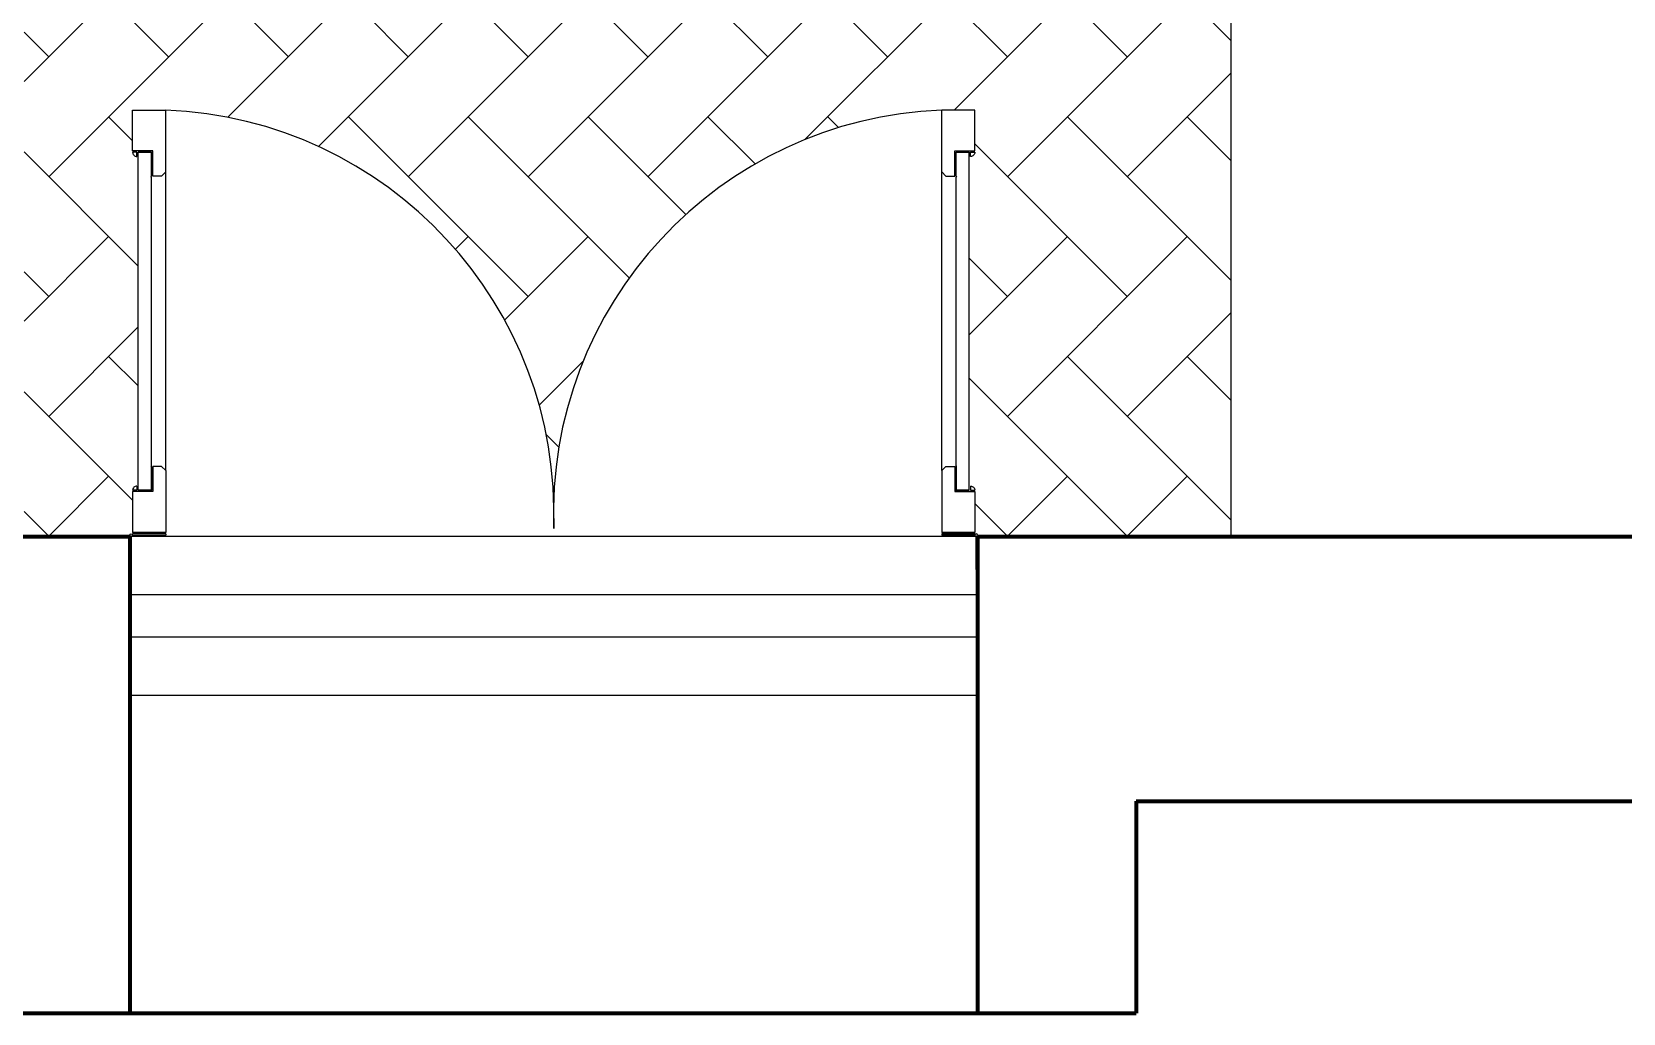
# Model space of a CAD drawing. Header units: inches. Extents: x 20.7 to 104.8, y 84.5 to 143.9.
# Drawn here: x 42.655 to 44.157, y 108.721 to 109.648 of the extents above; entities that cross this region are included whole.
import ezdxf

# ---------------------------------------------------------------- set-up
doc = ezdxf.new("R2010")
doc.units = ezdxf.units.IN
doc.header["$MEASUREMENT"] = 0
for name, color, linetype in [('Mobiliario', 2, 'Continuous'), ('Puertas', 1, 'Continuous'), ('Textura piso', 8, 'Continuous'), ('Ventana', 4, 'Continuous')]:
    doc.layers.add(name, color=color, linetype=linetype)
doc.layers.add('Paredes', color=5, linetype='Continuous', lineweight=80)

# ---------------------------------------------------------------- blocks, each defined once
blk = doc.blocks.new('mesa estudio')
at = {"layer": 'Mobiliario'}
for q in [(108.6645412168615, 30.64937062814357), (108.0645412168615, 29.04937062814357)]:
    blk.add_line((108.6645412168615, 29.04937062814357), q, dxfattribs=at)
blk = doc.blocks.new('puerta v')
at = {"layer": 'Puertas'}
for p, q in [((108.3005747890126, 28.80725588391986), (108.2619299328637, 28.80725588396714)), ((108.2619299328637, 28.80725588396714), (108.2619299328777, 28.77604032957583)), ((108.3005747890126, 28.80725588391986), (108.2619299328637, 28.80725588396714)), ((108.3005747889242, 28.78830804240948), (108.3005747890126, 28.80725588391986)), ((108.3005747889242, 28.78830804240948), (108.3005747890126, 28.80725588391986)), ((108.3018234115574, 28.80329150855555), (108.3018234110065, 28.80725588393386)), ((108.3018234115574, 28.80329150855555), (108.3018234110065, 28.80725588393386)), ((108.3057877872763, 28.80329150850078), (108.3018234115574, 28.80329150855555)), ((108.3057877872763, 28.80329150850078), (108.3018234115574, 28.80329150855555)), ((108.3018234117733, 28.80204288636105), (108.3018234117789, 28.78955666461798)), ((108.3018234117789, 28.78955666461798), (108.3018234117733, 28.80204288636105)), ((108.6209018715663, 28.80204288615214), (108.3018234117733, 28.80204288636105)), ((108.6209018715663, 28.80204288611331), (108.3018234117733, 28.80204288636105)), ((108.3018234117733, 28.80204288636105), (108.3018234117789, 28.78955666461798)), ((108.3018234117789, 28.78955666461798), (108.3018234117733, 28.80204288636105)), ((108.6209018715663, 28.80204288615214), (108.3018234117733, 28.80204288636105)), ((108.6209018715663, 28.80204288611331), (108.3018234117733, 28.80204288636105)), ((108.6169374956315, 28.80329150906758), (108.6209018713504, 28.80329150908015)), ((108.6169374956315, 28.80329150906758), (108.6209018713504, 28.80329150908015)), ((108.6209018713504, 28.80329150908015), (108.6209018707995, 28.80725588445851)), ((108.6209018713504, 28.80329150908015), (108.6209018707995, 28.80725588445851)), ((108.6209018715663, 28.80204288688566), (108.6209018715719, 28.78955666514258)), ((108.6209018715719, 28.78955666514258), (108.6209018715663, 28.80204288688566)), ((108.6209018715663, 28.80204288688566), (108.6209018715719, 28.78955666514258)), ((108.6209018715719, 28.78955666514258), (108.6209018715663, 28.80204288688566)), ((108.6221504938701, 28.80725588447252), (108.660795350019, 28.80725588442527)), ((108.6221504937817, 28.78830804296213), (108.6221504938701, 28.80725588447252)), ((108.6221504938701, 28.80725588447252), (108.660795350019, 28.80725588442527)), ((108.6221504937817, 28.78830804296213), (108.6221504938701, 28.80725588447252)), ((108.660795350033, 28.77604033010127), (108.660795350019, 28.80725588442527)), ((108.660795350019, 28.80725588442527), (108.660795350033, 28.77604033010127)), ((108.660795350033, 28.77604033010127), (108.660795350019, 28.80725588442527)), ((108.660795350019, 28.80725588442527), (108.660795350033, 28.77604033010127)), ((108.6620439720269, 28.77604033004799), (108.6620439720129, 28.80725588443926)), ((108.6632925940068, 28.80725588445328), (108.6620439720129, 28.80725588443926)), ((108.6620439720269, 28.77604033004799), (108.6620439720129, 28.80725588443926)), ((108.6632925940068, 28.80725588445328), (108.6632925940208, 28.77604033006199)), ((108.6632925940068, 28.80725588445328), (108.6632925940208, 28.77604033006199)), ((108.6957567708002, 28.80975312880302), (108.6645412166456, 28.809753128789)), ((108.6645412166456, 28.809753128789), (108.6645412168615, 28.80850450666181)), ((108.6957567710161, 28.80850450660853), (108.6645412168615, 28.80850450666181)), ((108.6957567710161, 28.80850450660853), (108.6957567708002, 28.80975312880302)), ((108.3243610421611, 28.78830804241746), (108.3005747889242, 28.78830804240948)), ((108.3243610421611, 28.78830804241746), (108.3005747889242, 28.78830804240948)), ((108.3243610419452, 28.78955666461196), (108.3018234117789, 28.78955666461798)), ((108.3243610419452, 28.78955666461196), (108.3018234117789, 28.78955666461798)), ((108.3243610419452, 28.78955666461196), (108.324856589245, 28.79005221151057)), ((108.3243610419452, 28.78955666461196), (108.324856589245, 28.79005221151057)), ((108.3243610417126, 28.78000470491492), (108.3243610421611, 28.78830804241746)), ((108.3243610417126, 28.78000470491492), (108.3243610421611, 28.78830804241746)), ((108.3253521356058, 28.78955666454781), (108.324856589245, 28.79005221151057)), ((108.3253521356058, 28.78955666454781), (108.324856589245, 28.79005221151057)), ((108.6221504937876, 28.78955666445052), (108.3253521356058, 28.78955666454781)), ((108.6221504937876, 28.7895566644019), (108.3253521356058, 28.78955666454781)), ((108.6221504937876, 28.78955666445052), (108.3253521356058, 28.78955666454781)), ((108.6221504937876, 28.7895566644019), (108.3253521356058, 28.78955666454781)), ((108.5973731466683, 28.78955666514548), (108.5978686939681, 28.79005221211143)), ((108.5973731466683, 28.78955666514548), (108.5978686939681, 28.79005221211143)), ((108.5983642414056, 28.78955666514864), (108.5978686939681, 28.79005221211143)), ((108.5983642414056, 28.78955666514864), (108.5978686939681, 28.79005221211143)), ((108.5983642414056, 28.78955666514864), (108.6209018715719, 28.78955666514258)), ((108.5983642414056, 28.78955666514864), (108.6209018715719, 28.78955666514258)), ((108.5983642405448, 28.78830804295414), (108.6221504937817, 28.78830804296213)), ((108.598364241173, 28.78000470551888), (108.5983642405448, 28.78830804295414)), ((108.5983642405448, 28.78830804295414), (108.6221504937817, 28.78830804296213)), ((108.598364241173, 28.78000470551888), (108.5983642405448, 28.78830804295414)), ((108.3203966665446, 28.77604032952403), (108.2619299328777, 28.77604032957583)), ((108.3203966665446, 28.77604032952403), (108.2619299328777, 28.77604032957583)), ((108.3243610417126, 28.78000470491492), (108.3203966665446, 28.77604032952403)), ((108.3243610417126, 28.78000470491492), (108.3203966665446, 28.77604032952403)), ((108.4578389111308, 28.77604032942939), (108.3203966665446, 28.77604032952403)), ((108.6023286163661, 28.7760403300858), (108.3203966665446, 28.77604032952403)), ((108.598364241173, 28.78000470551888), (108.6023286163661, 28.7760403300858)), ((108.598364241173, 28.78000470551888), (108.6023286163661, 28.7760403300858)), ((108.6023286163661, 28.7760403300858), (108.660795350033, 28.77604033010127)), ((108.6023286163661, 28.7760403300858), (108.660795350033, 28.77604033010127)), ((108.6620439720269, 28.77604033004799), (108.6632925940208, 28.77604033006199)), ((108.6620439720269, 28.77604033004799), (108.6632925940208, 28.77604033006199)), ((108.3203966665446, 28.04346592816368), (108.2619299328777, 28.04346592811188)), ((108.2619299328637, 28.01225037372058), (108.2619299328777, 28.04346592811188)), ((108.3203966665446, 28.04346592816368), (108.2619299328777, 28.04346592811188)), ((108.3243610417126, 28.03950155277279), (108.3203966665446, 28.04346592816368)), ((108.4578389111308, 28.04346592825831), (108.3203966665446, 28.04346592816368)), ((108.3243610417126, 28.03950155277279), (108.3203966665446, 28.04346592816368)), ((108.6023286163661, 28.0434659277081), (108.3203966665446, 28.04346592816368)), ((108.3243610417126, 28.03950155277279), (108.3243610421611, 28.03119821527024)), ((108.3243610417126, 28.03950155277279), (108.3243610421611, 28.03119821527024)), ((108.598364241173, 28.03950155227501), (108.6023286163661, 28.0434659277081)), ((108.598364241173, 28.03950155227501), (108.6023286163661, 28.0434659277081)), ((108.598364241173, 28.03950155227501), (108.5983642405448, 28.03119821483975)), ((108.598364241173, 28.03950155227501), (108.5983642405448, 28.03119821483975)), ((108.6023286163661, 28.0434659277081), (108.660795350033, 28.04346592769262)), ((108.6023286163661, 28.0434659277081), (108.660795350033, 28.04346592769262)), ((108.660795350033, 28.04346592769262), (108.660795350019, 28.01225037336863)), ((108.660795350019, 28.01225037336863), (108.660795350033, 28.04346592769262)), ((108.660795350033, 28.04346592769262), (108.660795350019, 28.01225037336863)), ((108.660795350019, 28.01225037336863), (108.660795350033, 28.04346592769262)), ((108.6620439720269, 28.0434659277459), (108.6620439720129, 28.01225037335463)), ((108.6620439720269, 28.0434659277459), (108.6632925940208, 28.0434659277319)), ((108.6620439720269, 28.0434659277459), (108.6620439720129, 28.01225037335463)), ((108.6620439720269, 28.0434659277459), (108.6632925940208, 28.0434659277319)), ((108.6632925940068, 28.01225037334061), (108.6632925940208, 28.0434659277319)), ((108.6632925940068, 28.01225037334061), (108.6632925940208, 28.0434659277319)), ((108.3243610421611, 28.03119821527024), (108.3005747889242, 28.03119821527823)), ((108.3005747889242, 28.03119821527823), (108.3005747890126, 28.01225037376784)), ((108.3243610421611, 28.03119821527024), (108.3005747889242, 28.03119821527823)), ((108.3005747889242, 28.03119821527823), (108.3005747890126, 28.01225037376784)), ((108.3243610419452, 28.02994959307574), (108.3018234117789, 28.02994959306973)), ((108.3018234117733, 28.01746337132666), (108.3018234117789, 28.02994959306973)), ((108.3018234117789, 28.02994959306973), (108.3018234117733, 28.01746337132666)), ((108.3243610419452, 28.02994959307574), (108.3018234117789, 28.02994959306973)), ((108.3018234117733, 28.01746337132666), (108.3018234117789, 28.02994959306973)), ((108.3018234117789, 28.02994959306973), (108.3018234117733, 28.01746337132666)), ((108.3243610419452, 28.02994959307574), (108.324856589245, 28.02945404617714)), ((108.3243610419452, 28.02994959307574), (108.324856589245, 28.02945404617714)), ((108.3253521356058, 28.0299495931399), (108.324856589245, 28.02945404617714)), ((108.3253521356058, 28.0299495931399), (108.324856589245, 28.02945404617714)), ((108.6221504937876, 28.02994959323719), (108.3253521356058, 28.0299495931399)), ((108.6221504937876, 28.02994959328582), (108.3253521356058, 28.0299495931399)), ((108.6221504937876, 28.02994959323719), (108.3253521356058, 28.0299495931399)), ((108.6221504937876, 28.02994959328582), (108.3253521356058, 28.0299495931399)), ((108.5973731466683, 28.02994959264842), (108.5978686939681, 28.02945404568247)), ((108.5973731466683, 28.02994959264842), (108.5978686939681, 28.02945404568247)), ((108.5983642414056, 28.02994959264525), (108.5978686939681, 28.02945404568247)), ((108.5983642414056, 28.02994959264525), (108.5978686939681, 28.02945404568247)), ((108.5983642405448, 28.03119821483975), (108.6221504937817, 28.03119821483177)), ((108.5983642405448, 28.03119821483975), (108.6221504937817, 28.03119821483177)), ((108.5983642414056, 28.02994959264525), (108.6209018715719, 28.02994959265131)), ((108.5983642414056, 28.02994959264525), (108.6209018715719, 28.02994959265131)), ((108.6209018715663, 28.01746337090823), (108.6209018715719, 28.02994959265131)), ((108.6209018715719, 28.02994959265131), (108.6209018715663, 28.01746337090823)), ((108.6209018715663, 28.01746337090823), (108.6209018715719, 28.02994959265131)), ((108.6209018715719, 28.02994959265131), (108.6209018715663, 28.01746337090823)), ((108.6221504937817, 28.03119821483177), (108.6221504938701, 28.01225037332138)), ((108.6221504937817, 28.03119821483177), (108.6221504938701, 28.01225037332138)), ((108.3005747890126, 28.01225037376784), (108.2619299328637, 28.01225037372058)), ((108.3005747890126, 28.01225037376784), (108.2619299328637, 28.01225037372058)), ((108.6209018715663, 28.01746337153556), (108.3018234117733, 28.01746337132666)), ((108.6209018715663, 28.0174633715744), (108.3018234117733, 28.01746337132666)), ((108.6209018715663, 28.01746337153556), (108.3018234117733, 28.01746337132666)), ((108.6209018715663, 28.0174633715744), (108.3018234117733, 28.01746337132666)), ((108.3057877872763, 28.01621474918693), (108.3018234115574, 28.01621474913215)), ((108.3018234115574, 28.01621474913215), (108.3018234110065, 28.01225037375384)), ((108.3057877872763, 28.01621474918693), (108.3018234115574, 28.01621474913215)), ((108.3018234115574, 28.01621474913215), (108.3018234110065, 28.01225037375384)), ((108.6169374956315, 28.01621474872632), (108.6209018713504, 28.01621474871375)), ((108.6169374956315, 28.01621474872632), (108.6209018713504, 28.01621474871375)), ((108.6209018713504, 28.01621474871375), (108.6209018707995, 28.01225037333539)), ((108.6209018713504, 28.01621474871375), (108.6209018707995, 28.01225037333539)), ((108.6221504938701, 28.01225037332138), (108.660795350019, 28.01225037336863)), ((108.6221504938701, 28.01225037332138), (108.660795350019, 28.01225037336863)), ((108.6632925940068, 28.01225037334061), (108.6620439720129, 28.01225037335463)), ((108.6957567710161, 28.01100175118536), (108.6645412168615, 28.01100175113208)), ((108.6645412166456, 28.00975312900489), (108.6645412168615, 28.01100175113208)), ((108.6957567708002, 28.00975312899088), (108.6645412166456, 28.00975312900489))]:
    blk.add_line(p, q, dxfattribs=at)
for centre, start, end in [((108.6429108541292, 28.79076003928184), 182.2125988702744, 272.1090138169586), ((108.6429108541292, 28.02874621851207), 87.89098618304136, 177.7874011297258)]:
    blk.add_arc(centre, 0.3812651730860042, start, end, dxfattribs=at)
at = {"layer": 'Puertas', "extrusion": (0, 0, -1)}
for centre, major_axis, ratio, start_param, end_param in [((108.3018234115574, 28.80329150855555), (-0.002803236735186262, -0.002803236735186262), 0.9999999999972689, 2.356194490846817, 3.926990817651697), ((108.3018234115574, 28.80329150855555), (-0.002803236735186262, -0.002803236735186262), 0.9999999999972689, 2.356194490846817, 3.926990817651697), ((108.6632925937909, 28.80850450664776), (-0.0008829092079405563, 0.0008829092079405563), 0.9999999999790653, 4.71238898038469, 10.99557428756428)]:
    blk.add_ellipse(centre, major_axis=major_axis, ratio=ratio, start_param=start_param, end_param=end_param, dxfattribs=at)
at = {"layer": 'Puertas', "extrusion": (0, 0, -0.9999999999999999)}
blk.add_ellipse((108.6209018713504, 28.80329150908015), major_axis=(-0.002803236735192424, 0.002803236735192424), ratio=0.9999999999939091, start_param=-0.7853981627498364, end_param=0.785398164056331, dxfattribs=at)
blk.add_ellipse((108.6209018713504, 28.80329150908015), major_axis=(-0.002803236735192424, 0.002803236735192424), ratio=0.9999999999939091, start_param=-0.7853981627498364, end_param=0.785398164056331, dxfattribs=at)
at = {"layer": 'Puertas'}
for centre, major_axis, ratio, start_param, end_param in [((108.3018234115574, 28.01621474913215), (-0.002803236735186262, 0.002803236735186262), 0.9999999999972689, 2.356194490846817, 3.926990817651697), ((108.3018234115574, 28.01621474913215), (-0.002803236735186262, 0.002803236735186262), 0.9999999999972689, 2.356194490846817, 3.926990817651697), ((108.6209018713504, 28.01621474871375), (-0.002803236735192424, -0.002803236735192424), 0.9999999999939091, -0.7853981627498364, 0.785398164056331), ((108.6209018713504, 28.01621474871375), (-0.002803236735192424, -0.002803236735192424), 0.9999999999939091, -0.7853981627498364, 0.785398164056331), ((108.6632925937909, 28.01100175114613), (-0.0008829092079405563, -0.0008829092079405563), 0.9999999999790653, 4.71238898038469, 10.99557428756428)]:
    blk.add_ellipse(centre, major_axis=major_axis, ratio=ratio, start_param=start_param, end_param=end_param, dxfattribs=at)

msp = doc.modelspace()

# ---------------------------------------------------------------- hatches: boundary and pattern name
at = {"layer": 'Textura piso'}
h = msp.add_hatch(dxfattribs=at)
h.set_pattern_fill('AR-HBONE', color=256, scale=0.02, angle=270, style=0)
h.set_pattern_definition([(315, (0.1879038295239752, -18.05128980169419), (0.1131370849898476, -2.966472954665309e-17), [0.24, -0.08]), (45, (0.2444723720239743, -18.10785834419419), (0.1131370849898476, -2.966472954665309e-17), [0.24, -0.08])])
edge = h.paths.add_edge_path()
edge.add_line((45.38727665057114, 109.7711326138387), (45.38727665057114, 110.1711326138387))
edge.add_line((45.38727665057114, 110.1711326138387), (45.6121796077343, 110.1711326138387))
edge.add_line((45.61217960773432, 110.1711326138387), (45.61217960773432, 110.8375424688889))
edge.add_line((45.61217960773432, 110.8375424688889), (45.59544826199514, 110.8375424688889))
edge.add_line((45.59544826199514, 110.8375424688889), (45.5703512191583, 110.837542469162))
edge.add_line((45.5703512191583, 110.837542469162), (45.57035123936237, 111.6711326138387))
edge.add_line((45.57035123936237, 111.6711326138387), (45.38727665057115, 111.6711326138387))
edge.add_line((45.38727665057115, 111.6711326138387), (45.38727665057115, 112.4707893076644))
edge.add_line((45.38727665057115, 112.4707893076644), (44.86765915143251, 112.4707893076644))
edge.add_line((44.86765915143251, 112.4707893076644), (44.86765915143251, 112.5907893076644))
edge.add_line((44.86765915143251, 112.5907893076644), (44.91765926951382, 112.5907893076644))
edge.add_line((44.91765926951382, 112.5907893076644), (44.91765926951382, 113.3873889621133))
edge.add_line((44.91765926951383, 113.3873889621133), (44.89765928882134, 113.3873889621133))
edge.add_line((44.89765928882134, 113.3873889621133), (44.86765928882134, 113.3873889624397))
edge.add_line((44.86765928882134, 113.3873889624397), (44.86765929363469, 113.5859805767808))
edge.add_line((44.86765929363469, 113.5859805767808), (44.86418237821501, 113.5859805770026))
edge.add_line((44.86418237821501, 113.5859805770026), (44.8641823781843, 113.5782544823881))
edge.add_ellipse((44.85604423914981, 113.578254482483), major_axis=(0.005754533328592337, 0.005754533328592334), ratio=0.9999999999995753, start_angle=220.324277810343, end_angle=315.0000000376067, ccw=False)
edge.add_line((44.85538084691038, 113.5701434262776), (44.8460591520295, 113.5724072277839))
edge.add_line((44.8460591520295, 113.5724072277839), (44.84605915201224, 113.5795199990647))
edge.add_line((44.84605915201224, 113.5795199990647), (44.83998415151956, 113.5795199983689))
edge.add_ellipse((44.85989147846317, 113.563303657075), major_axis=(0.01815587231771444, 0.01815587231771443), ratio=0.9999999999944409, start_angle=95.83402702700384, end_angle=134.8997913997697)
edge.add_line((44.83421523671805, 113.5633485632505), (44.82985915201853, 113.5633485641593))
edge.add_line((44.82985915201853, 113.5633485641593), (44.82985915203108, 113.5530843407062))
edge.add_line((44.82985915203106, 113.5530843407062), (44.77585915767541, 113.5530843407304))
edge.add_ellipse((44.82843992326815, 114.3808826754435), major_axis=(0.5865214487160243, 0.5865214487160242), ratio=0.9999999999999443, start_angle=134.7854552917822, end_angle=221.3655225276037, ccw=False)
edge.add_line((43.99897915098198, 114.3839886158371), (43.9676591514325, 114.3839886147336))
edge.add_line((43.96765915143251, 114.3839886147336), (43.96765915143251, 114.0039886147915))
edge.add_line((43.96765915143251, 114.0039886147915), (43.96765915143251, 113.1539886147915))
edge.add_line((43.96765915143251, 113.1539886147915), (43.96765915143251, 112.4707893076644))
edge.add_line((43.96765915143251, 112.4707893076644), (41.84765915143251, 112.4707893076644))
edge.add_line((41.84765915143251, 112.4707893076644), (41.8476591514325, 110.9711326138387))
edge.add_line((41.8476591514325, 110.9711326138387), (42.64765915143251, 110.9711326138387))
edge.add_line((42.64765915143251, 110.9711326138387), (42.64765915143251, 109.1711326138387))
edge.add_line((42.64765915143251, 109.1711326138387), (42.74795211933915, 109.1711326138387))
edge.add_ellipse((42.74890777357371, 109.1723812369093), major_axis=(0.0008829092079434275, -0.0008829092079434275), ratio=0.9999999999718328, start_angle=404.99999009415876, end_angle=629.9999999998847, ccw=False)
edge.add_line((42.74869721874907, 109.1748784806819), (42.7501563957962, 109.1748784806813))
edge.add_line((42.7501563957962, 109.1748784806813), (42.75015639574742, 109.2147719593847))
edge.add_ellipse((42.75412077114133, 109.2147719593498), major_axis=(0.002803236735189784, -0.002803236735189785), ratio=0.9999999999952743, start_angle=135.0000000371419, end_angle=225.0000000377208, ccw=False)
edge.add_line((42.75536939396021, 109.2192535312671), (42.75536939375718, 109.529368847487))
edge.add_ellipse((42.75412077155973, 109.5338504191428), major_axis=(0.002803236735188009, 0.002803236735188008), ratio=0.9999999999965414, start_angle=135.0000000374863, end_angle=225.0000000380953, ccw=False)
edge.add_line((42.7496391997569, 109.5350990416852), (42.75015639619541, 109.5350990416876))
edge.add_line((42.75015639619541, 109.5350990416876), (42.75015639614814, 109.5737438978365))
edge.add_line((42.75015639614816, 109.5737438978365), (42.78137195053945, 109.5737438978225))
edge.add_arc((42.76665224093964, 109.1927629765711), 0.3812651730860097, 2.1090138169782904, 87.78740112972469, ccw=False)
edge.add_arc((43.52866606170942, 109.1927629765711), 0.3812651730860104, 92.21259887032761, 177.8909861830217, ccw=False)
edge.add_line((43.51394635210924, 109.5737438978225), (43.54516190639471, 109.5737438978365))
edge.add_line((43.54516190639471, 109.5737438978365), (43.54516190634591, 109.5338504190276))
edge.add_ellipse((43.54119753098313, 109.5338504191428), major_axis=(0.002803236735188008, -0.002803236735188009), ratio=0.9999999999965414, start_angle=314.9999999619048, end_angle=404.9999999625137, ccw=False)
edge.add_line((43.53994890878569, 109.529368847487), (43.53994890858266, 109.2192535313111))
edge.add_ellipse((43.54119753150772, 109.2147719593498), major_axis=(0.002803236735189785, 0.002803236735189784), ratio=0.9999999999952743, start_angle=-45.00000003772077, end_angle=44.99999996285804)
edge.add_line((43.54567910329807, 109.2135233368277), (43.54516190690011, 109.2135233368301))
edge.add_line((43.54516190690009, 109.2135233368301), (43.54516190685284, 109.1748784806812))
edge.add_line((43.54516190685284, 109.1748784806813), (43.54516190688084, 109.1723812366813))
edge.add_ellipse((43.54641052907535, 109.1723812369093), major_axis=(0.0008829092079434275, 0.0008829092079434275), ratio=0.9999999999718328, start_angle=-89.99999999988478, end_angle=135.0000099058412, ccw=False)
edge.add_line((43.54703060124726, 109.1736298586881), (43.54686945031281, 109.1736298586881))
edge.add_ellipse((43.54641052907535, 109.1723812369093), major_axis=(0.0008829092079434275, 0.0008829092079434275), ratio=0.9999999999718328, start_angle=-89.99999999988475, end_angle=135.0000099058412)
edge.add_line((43.54736618327703, 109.1711326140039), (43.54765915121658, 109.1711326140546))
edge.add_line((43.54765915121658, 109.1711326140546), (43.78727665057114, 109.1711326140265))
edge.add_line((43.78727665057114, 109.1711326140265), (43.78727665057114, 109.7711326138387))
edge.add_line((43.78727665057114, 109.7711326138387), (45.38727665057114, 109.7711326138387))
h.paths.add_polyline_path([(44.80931750365022, 110.5042508903037), (44.81502262675154, 110.4984195153738), (44.82138630274494, 110.4911370471696), (44.82138630274494, 110.4578363652364), (44.82860343912741, 110.4578363652364), (44.82860343912741, 110.4123109443005), (44.83057223753531, 110.4107810525039), (44.82860343912741, 110.408018335279), (44.82860343912741, 110.3976761818581), (44.82123329823642, 110.3976761818581), (44.80995318830524, 110.3818473626757, -0.2675163792784955), (44.85981335106818, 110.2953257080345), (44.85981335106817, 110.1781284427728), (44.87778856376976, 110.1781284427728), (44.87778856376976, 110.2822066475147), (44.94837551514094, 110.2822066475147), (44.94837551514092, 110.0218363323685), (44.87778856376976, 110.0218363323685), (44.87778856376976, 110.066141448954), (44.85981335106818, 110.0720548527973), (44.85981335106818, 110.0376645223863, -0.4142135623725747), (44.75981335106827, 109.9376645223864), (44.64925738447495, 109.9376645223864), (44.64925738447495, 109.85244448743), (44.60920639223311, 109.85244448743), (44.60920639223311, 109.9376645223864), (44.49987717948774, 109.9376645223864, -0.4142135623729077), (44.39987717948772, 110.0376645223863), (44.39987717948773, 110.0720758507809), (44.37852757195527, 110.0650523538503), (44.37852757195526, 110.0218363323685), (44.30794062058409, 110.0218363323685), (44.30794062058419, 110.2822066475147), (44.37852757195526, 110.2822066475147), (44.37852757195526, 110.1781284427728), (44.39987717948777, 110.1781284427728), (44.39987717948783, 110.2953257080345, -0.2655810465965266), (44.44911329560978, 110.3814827048114), (44.4393430334101, 110.3955953057665), (44.43067201458202, 110.3955953057665), (44.43067201458202, 110.4081201107403), (44.42854516090722, 110.411192232715), (44.43067201458202, 110.4126646698745), (44.430672014582, 110.4558561598861), (44.43819943776569, 110.4558561598861), (44.4388044373169, 110.4666608313581), (44.43948225638373, 110.4739910271321), (44.44087463445797, 110.4839601580785), (44.44375423300207, 110.4939524923906), (44.44759155369, 110.5013024284803), (44.45227502381817, 110.5066908999015), (44.457867054499, 110.5109713945712), (44.46412992343464, 110.514537098437), (44.4709471573042, 110.5174811162143), (44.47824005417918, 110.519878621045), (44.48588075416536, 110.5217818075968), (44.49374877845058, 110.5232522424887), (44.50155653116467, 110.5243279435107), (44.50902202235926, 110.5250500136895), (44.51726371584968, 110.5255437524408), (44.52549684636325, 110.5256195562), (44.53112561274749, 110.5254892210642), (44.53354818830032, 110.5254244166573), (44.53591997121372, 110.5253631151913), (44.5383037225012, 110.525313782107), (44.54092217083243, 110.5252767093156), (44.54403803677732, 110.525250145347), (44.54791404089504, 110.5252323387307), (44.55281290378268, 110.5252215379961), (44.55899734595074, 110.525215991673), (44.56673008801796, 110.5252139482908), (44.57627385053753, 110.5252136563791), (44.58777079452831, 110.5252133644672), (44.60088084280996, 110.525211321085), (44.61514335865219, 110.5252057747619), (44.63009770532484, 110.5251949740276), (44.64528324609786, 110.5251771674112), (44.66023934424108, 110.5251506034425), (44.67450536303559, 110.5251135306512), (44.68762066572387, 110.5250641975668), (44.69922970382611, 110.5250005608068), (44.70939728172698, 110.5249194093422), (44.71829329209456, 110.5248172402324), (44.72608762753482, 110.5246905505358), (44.73628722718712, 110.5244606050763), (44.74721757050531, 110.5240215610284), (44.75699402593142, 110.5234054900963), (44.76570659928944, 110.5225692800136), (44.77382528273669, 110.5214055285141), (44.78172577204786, 110.5197903556126), (44.78952088939943, 110.5175852992615), (44.79740785420616, 110.5138676863478), (44.80417285109466, 110.5088194550351)], flags=16)
h.paths.add_polyline_path([(44.7848792450441, 110.4394973597305), (44.79104192874323, 110.4376699341054), (44.79684496485444, 110.4351515862839), (44.80355672382659, 110.4308107190189), (44.80556357597597, 110.4291108030256), (44.80176965014307, 110.4319665188152), (44.79836013536418, 110.4341716413702), (44.79521954349023, 110.435856971581), (44.79223238637296, 110.4371533103379), (44.78928317586396, 110.4381914585315), (44.7862763641744, 110.4390830708549), (44.7831961649553, 110.4398632172144), (44.78004673222013, 110.4405478213187), (44.77683221997624, 110.4411528068773), (44.7735567822363, 110.4416940975993), (44.77022457301018, 110.4421876171942), (44.76683974631618, 110.4426492893698), (44.76340645615366, 110.4430950378374), (44.75992885654354, 110.4435369784603), (44.7564111014885, 110.4439719957329), (44.75285734500781, 110.4443931663006), (44.74927174110591, 110.4447935668136), (44.74565844379748, 110.4451662739194), (44.74202160709535, 110.4455043642659), (44.73836538500548, 110.4458009145016), (44.73469393154357, 110.4460490012746), (44.73097147605469, 110.4462440090171), (44.72700254924354, 110.4463905532969), (44.72255175714464, 110.4464955574661), (44.7173837058014, 110.4465659448761), (44.71126300124656, 110.4466086388789), (44.70395424953855, 110.4466305628262), (44.69522205667012, 110.4466386400701), (44.6848310287228, 110.4466397939619), (44.67266923816193, 110.4466397939619), (44.65911862322868, 110.4466397939619), (44.64468458860507, 110.4466397939619), (44.6298725389728, 110.4466397939619), (44.61518787901379, 110.4466397939619), (44.60113601340983, 110.4466397939619), (44.58822234684284, 110.4466397939619), (44.57695228399452, 110.4466397939619), (44.56770014741927, 110.4466395631835), (44.56031593116144, 110.446637947735), (44.5545185471362, 110.4466335629455), (44.55002690726745, 110.4466250241449), (44.54655992345597, 110.4466109466628), (44.5438365076371, 110.446589945829), (44.54157557171432, 110.446560636973), (44.53949602761163, 110.4465216354245), (44.53736525070617, 110.446471556513), (44.53514447022046, 110.4464090155686), (44.53284337885943, 110.4463326279201), (44.53047166931194, 110.4462410088981), (44.52803903426354, 110.4461327738315), (44.52555516641186, 110.4460065380502), (44.52302975845464, 110.4458609168839), (44.52047250307717, 110.4456945256625), (44.51788963129458, 110.4455062104932), (44.51527352742355, 110.4452957405977), (44.51261311410238, 110.4450631159774), (44.50989731396714, 110.4448083366305), (44.50711504965871, 110.4445314025588), (44.50425524380084, 110.44423231376), (44.50130681904801, 110.443911070237), (44.49825869802396, 110.4435676719873), (44.49510522666655, 110.4431999266169), (44.49186244407198, 110.4427968721528), (44.48855181262566, 110.4423453542258), (44.48519479472547, 110.441832218468), (44.48181285275683, 110.4412443105103), (44.47842744911294, 110.4405684759851), (44.47506004618361, 110.439791560523), (44.47173210635978, 110.4389004097565), (44.46844155263561, 110.4378555605798), (44.4650921504209, 110.4365123149401), (44.46156412572981, 110.4346996660482), (44.45773770457596, 110.432246607114), (44.45349311297251, 110.4289821313481), (44.44871057693435, 110.4247352319613), (44.44327032247453, 110.4193349021634), (44.4407611596895, 110.4166211321357), (44.44136742241882, 110.4142965352849), (44.44261519916348, 110.4112057737519), (44.44410555456641, 110.4088226062836), (44.44585863053784, 110.4070139211252), (44.4478945689881, 110.4056466065217), (44.45023351182751, 110.4045875507188), (44.4528956009662, 110.4037036419616), (44.45590360551932, 110.4028795751117), (44.45929080342763, 110.4020712714958), (44.46454609579051, 110.4009395609987), (44.46734639989192, 110.4003968657367), (44.46073024128548, 110.4017277713943), (44.45403319229426, 110.4033259209745), (44.4472503327799, 110.4055780728042), (44.44320022660858, 110.4097566520794), (44.44052992140159, 110.4163710377462), (44.44063465232412, 110.4164843088501), (44.44034208242215, 110.4182280026372), (44.44076115968949, 110.4166211321358), (44.44327032247476, 110.4193349021637), (44.44871057693445, 110.4247352319614), (44.45569358509252, 110.4309361539884), (44.46322119038459, 110.4357619843588), (44.4696700328163, 110.4383482307759), (44.47659606444286, 110.4402028732033), (44.48332988164312, 110.4415471578529), (44.48995334399736, 110.442559584797), (44.49617783175182, 110.4433332436853), (44.50452297322811, 110.4442733989329), (44.51277297583806, 110.4450945670754), (44.52044847882905, 110.4457120740214), (44.52789572211729, 110.4461415001858), (44.53500190102426, 110.4464160115243), (44.54170228882471, 110.4465734884176), (44.54784845708976, 110.4466208828175), (44.55451854711488, 110.4466335629455), (44.56031593116144, 110.446637947735), (44.56770014741927, 110.4466395631835), (44.57695228399452, 110.4466397939619), (44.58822234684284, 110.4466397939619), (44.60113601340983, 110.4466397939619), (44.61518787901379, 110.4466397939619), (44.6298725389728, 110.4466397939619), (44.64468458860507, 110.4466397939619), (44.65911862322868, 110.4466397939619), (44.67266923816193, 110.4466397939619), (44.6848310287228, 110.4466397939619), (44.69522205667012, 110.4466386400701), (44.70395424952444, 110.4466305628263), (44.71126300124374, 110.4466086388789), (44.72048527756752, 110.4465443103547), (44.72913403540231, 110.4463402667573), (44.73642430152078, 110.4459583526305), (44.74370237784746, 110.4453680396799), (44.75086912002367, 110.4446287991728), (44.75781475805213, 110.443805642513), (44.76582619005748, 110.4427875329984), (44.77220472935529, 110.4419175345074), (44.77863137294044, 110.4408554833178)], flags=0)
h.paths.add_polyline_path([(44.52180102969153, 110.5256064562851), (44.51412070570051, 110.525414801039), (44.51253284234191, 110.5252909352716), (44.52020391102873, 110.5256136776205)], flags=16)
h.paths.add_polyline_path([(44.69186389848814, 111.3317229436189), (44.56498244016971, 111.4502490550585), (44.45457417257155, 111.3299080927757), (44.42415987826863, 111.293892349671), (44.35552887731316, 111.2351062105027), (44.35304459149675, 111.2348305112632), (44.34446411793051, 111.2112172551091), (44.30702676949842, 111.1627539686972), (44.24428679138504, 111.1246056882827), (44.22174853509736, 111.1242613081318), (44.21135743453972, 111.1332784001155), (44.20672615887695, 111.160495002098), (44.20933569259958, 111.1909251259265), (44.24148756199962, 111.2563947766248), (44.29450596763259, 111.3078747725378), (44.32073782979137, 111.3798339757515), (44.36183920327932, 111.4381798819049), (44.42917313981894, 111.4880202704536), (44.43323486713032, 111.4962712437334), (44.47158331900259, 111.5374976947774), (44.37286977102278, 111.629710797807), (44.2906076910247, 111.5524155790395), (44.23378188281409, 111.5025495585847), (44.20432483000717, 111.4879094602654), (44.13004374788949, 111.4549701976674), (44.12026293438301, 111.4278547596481), (44.0957090827069, 111.4029849382019), (44.0338589309477, 111.3684851442695), (44.00161963701888, 111.3618321618523), (43.98504608096771, 111.3707855284989), (43.97559034928516, 111.4014620652968), (43.98536194728241, 111.441875499283), (44.01946310393957, 111.4892235593134), (44.06180365350197, 111.5274571225981), (44.10161666888293, 111.5589984637475), (44.1047728939355, 111.5709793101291), (44.12080933241417, 111.6098920946185), (44.12322932565714, 111.6217709647578), (44.22738307220295, 111.6988723704564), (44.24027400634286, 111.7161322437651), (44.26175045863089, 111.7335127258287), (44.11533884350771, 111.8702829020242, -0.414213562372807), (44.11332299767189, 111.9294909558323), (44.61375481742908, 112.4652000777169, -0.414213562373579), (44.67296287123723, 112.4672159235528), (45.2494879262177, 111.9286559651475, -0.4142135623736307), (45.25150377205347, 111.8694479113394), (44.95285585955862, 111.5497471955997), (44.9524745224184, 111.5477579925265), (44.93366938157114, 111.5219162325924), (44.91847144251425, 111.5129388929815), (44.75107195229624, 111.3337387894548, -0.4142135623732886)], flags=16)
h.paths.add_polyline_path([(44.85823387915083, 110.1141338492381), (44.85950629927807, 110.1137242900621), (44.85823387915083, 110.1137242900621)], flags=0)
h.paths.add_polyline_path([(43.48162987173806, 109.7371748647754), (43.48162987173806, 109.7411937736182), (43.47665840064498, 109.7411937736182), (43.47665840064498, 109.7373264205336, 0.01042263796228277)], flags=16)
h.paths.add_polyline_path([(43.48277899559731, 109.9748529149943), (43.49654428501732, 109.9748529149943), (43.49654428501732, 109.9698814439012), (43.52140164048298, 109.9698814439012), (43.52140164048298, 109.9649099728081), (43.53134458266913, 109.9649099728082), (43.53134458266913, 109.959938501715), (43.54128752485531, 109.9599385017151), (43.54128752485531, 109.954967030622), (43.55123046704161, 109.954967030622), (43.55123046704161, 109.9499955595289), (43.55620193813469, 109.9499955595289), (43.55620193813468, 109.9450240884358), (43.56117340922776, 109.9450240884358), (43.56117340922776, 109.9400526173425), (43.57111635141405, 109.9400526173425), (43.57111635141406, 109.9301096751563), (43.57608782250715, 109.9301096751563), (43.57608782250715, 109.9251382040632), (43.58105929360023, 109.9251382040632), (43.58105929360023, 109.915195261877), (43.58603076469332, 109.915195261877), (43.58603076469331, 109.9052523196909), (43.5910022357865, 109.9052523196909), (43.5910022357865, 109.8953093775045), (43.5959737068796, 109.8953093775045), (43.5959737068796, 109.8754234931321), (43.60094517797269, 109.8754234931322), (43.60094517797269, 109.8564846372844), (43.48277899559731, 109.8564846372845), (43.48277899559731, 109.7461652447112), (43.43688663190007, 109.7461652447112), (43.43688663190007, 109.7511367158043), (43.42694368971378, 109.7511367158043), (43.42694368971378, 109.7561081868974), (43.41700074752761, 109.7561081868974), (43.41700074752761, 109.7610796579905), (43.41202927643452, 109.7610796579905), (43.41202927643451, 109.7660511290838), (43.40208633424824, 109.7660511290838), (43.40208633424824, 109.7710226001769), (43.39711486315514, 109.7710226001768), (43.39711486315515, 109.77599407127), (43.39214339206207, 109.7759940712699), (43.39214339206207, 109.7859370134561), (43.38717192096885, 109.7859370134561), (43.38717192096885, 109.7909084845492), (43.38220044987578, 109.7909084845492), (43.38220044987577, 109.8008514267354), (43.3772289787827, 109.8008514267354), (43.37722897878268, 109.8107943689218), (43.37225750768961, 109.8107943689218), (43.37225750768961, 109.8257087822011), (43.36728603659651, 109.825708782201), (43.36728603659652, 109.8564846372846), (43.33849371815174, 109.8564846372847), (43.33780944013706, 109.8493550624047), (43.33664568863763, 109.8412363789571), (43.33503051573599, 109.8333358896455), (43.33282545938482, 109.8255407722941), (43.32910784647112, 109.8176538074875), (43.32405961515839, 109.8108888105992), (43.31949105042739, 109.8057441580437), (43.31365967549692, 109.8000390349419), (43.30637720729304, 109.7936753589488), (43.27307652535978, 109.7936753589488), (43.2730765253598, 109.7864582225663), (43.22755110442385, 109.7864582225663), (43.22602121262732, 109.7844894241584), (43.22325849540243, 109.7864582225663), (43.21291634198155, 109.7864582225663), (43.21291634198157, 109.7938283634573), (43.19708752279909, 109.8051084733885, -0.2675163792785146), (43.11056586815791, 109.7552483106255), (42.99336860289624, 109.7552483106255), (42.99336860289624, 109.7372730979239), (43.09744680763811, 109.737273097924), (43.09744680763811, 109.6666861465528), (42.83707649249187, 109.6666861465528), (42.83707649249187, 109.737273097924), (42.88138160907738, 109.737273097924), (42.88729501292075, 109.7552483106255), (42.8529046825097, 109.7552483106255, -0.4142135623725747), (42.75290468250979, 109.8552483106255), (42.75290468250979, 109.9658042772188), (42.66768464755343, 109.9658042772188), (42.66768464755343, 110.0058552694606), (42.75290468250979, 110.0058552694606), (42.75290468250979, 110.115184482206, -0.4142135623729076), (42.8529046825097, 110.215184482206), (42.88731601090431, 110.215184482206), (42.8802925139737, 110.2365340897385), (42.83707649249187, 110.2365340897384), (42.83707649249187, 110.3071210411096), (43.09744680763812, 110.3071210411095), (43.09744680763812, 110.2365340897385), (42.99336860289624, 110.2365340897385), (42.99336860289624, 110.215184482206), (43.11056586815791, 110.2151844822059, -0.2655810465965212), (43.19672286493481, 110.1659483660839), (43.2108354658899, 110.1757186282836), (43.2108354658899, 110.1843896471117), (43.22336027086381, 110.1843896471117), (43.22643239283845, 110.1865165007865), (43.22790482999794, 110.1843896471117), (43.27109632000953, 110.1843896471117), (43.27109632000952, 110.176862223928), (43.28190099148162, 110.1762572243768), (43.2892311872554, 110.17557940531), (43.29920031820185, 110.1741870272358), (43.309192652514, 110.1713074286916), (43.31654258860353, 110.1674701080038), (43.32193106002482, 110.1627866378757), (43.32621155469472, 110.1571946071945), (43.32977725856057, 110.1509317382589), (43.33272127633786, 110.1441145043893), (43.33511878116846, 110.1368216075144), (43.3370219677202, 110.1291809075283), (43.33849240261215, 110.1213128832428), (43.33956810363408, 110.1135051305288), (43.34029017381287, 110.1060396393354), (43.34078391256419, 110.0977979458442), (43.34085971632341, 110.0895648153298), (43.34072938118764, 110.0839360489472), (43.3406645767807, 110.0815134733934), (43.34060327531488, 110.0791416904839), (43.34055394223039, 110.0767579391915), (43.34051686943896, 110.074139490858), (43.34049030547045, 110.0710236249157), (43.34047249885407, 110.0671476207923), (43.34046169811951, 110.0622487579267), (43.3404561517964, 110.056064315743), (43.34045410841419, 110.0483315736758), (43.34045381650255, 110.0387878111562), (43.34045352459067, 110.0272908671654), (43.34045148120846, 110.0141808188838), (43.34044593488535, 109.9999183030415), (43.34043513415101, 109.9849639563689), (43.34041732753464, 109.9697784155959), (43.34039076356591, 109.9548223174527), (43.34035369077472, 109.9405562986697), (43.34030435769024, 109.9274409959744), (43.34024072093031, 109.9158319578778), (43.34015956946564, 109.9056643799636), (43.3400574003558, 109.8967683695995), (43.33993071065926, 109.8889740341555), (43.33970076519968, 109.8787744345056), (43.33926172115183, 109.8678440911877), (43.3386456502197, 109.8580676357618), (43.33849371815174, 109.8564846372847), (43.48277899559731, 109.8564846372845)], flags=16)
h.paths.add_polyline_path([(43.56614488032098, 109.8605090798529), (43.48660134283115, 109.8605090798529), (43.48660134283115, 109.9350811462494), (43.56614488032096, 109.9350811462494)], flags=0)
h.paths.add_polyline_path([(43.54625899594852, 109.9201667329701), (43.54625899594852, 109.865480550946), (43.49157281392424, 109.865480550946), (43.49157281392424, 109.9201667329702)], flags=0)
h.paths.add_polyline_path([(43.53631605376223, 109.910223790784), (43.53631605376223, 109.870452022039), (43.50151575611051, 109.870452022039), (43.50151575611051, 109.910223790784)], flags=0)
h.paths.add_polyline_path([(43.52637311157606, 109.9002808485978), (43.52637311157606, 109.8803949642252), (43.50648722720361, 109.8803949642252), (43.50648722720359, 109.9002808485978)], flags=0)
h.paths.add_polyline_path([(43.51643016938976, 109.8903379064114), (43.51643016938976, 109.8853664353183), (43.51145869829668, 109.8853664353183), (43.51145869829669, 109.8903379064114)], flags=0)
h.paths.add_polyline_path([(43.34084661640854, 110.0932606320021), (43.34065496116234, 110.1009409559933), (43.34053109539498, 110.1025288193517), (43.34085383774389, 110.0948577506647)], flags=16)
h.paths.add_polyline_path([(43.47168692955178, 109.8555376087598), (43.47168692955178, 109.7809655423631), (43.40705780534132, 109.780965542363), (43.40705780534132, 109.8555376087598)], flags=0)
h.paths.add_polyline_path([(43.46671545845868, 109.8505661376665), (43.46671545845869, 109.7958799556423), (43.42197221862068, 109.7958799556423), (43.42197221862068, 109.8505661376664)], flags=0)
h.paths.add_polyline_path([(43.46174398736561, 109.8455946665734), (43.46174398736559, 109.8058228978285), (43.43191516080685, 109.8058228978285), (43.43191516080687, 109.8455946665734)], flags=0)
h.paths.add_polyline_path([(43.45677251627251, 109.8406231954803), (43.45677251627251, 109.8157658400149), (43.44185810299314, 109.8157658400149), (43.44185810299314, 109.8406231954803)], flags=0)
h.paths.add_polyline_path([(43.45180104517932, 109.8356517243872), (43.45180104517931, 109.8207373111079), (43.44682957408624, 109.820737311108), (43.44682957408624, 109.8356517243872)], flags=0)
h.paths.add_polyline_path([(43.23346816276063, 110.1747195792716), (43.23186129225918, 110.1743005020042), (43.23457506228659, 110.1717913392195), (43.23997539208482, 110.1663510847593), (43.24617631411179, 110.1593680766013), (43.2510021444822, 110.151840471309), (43.25358839089931, 110.1453916288776), (43.25544303332674, 110.1384655972512), (43.25678731797633, 110.1317317800503), (43.25779974492042, 110.1251083176964), (43.25857340380861, 110.1188838299414), (43.25951355905536, 110.1105386884741), (43.26033472719872, 110.1022886858593), (43.26095223414494, 110.0946131828609), (43.26138166030914, 110.0871659395787), (43.26165617164769, 110.0800597606708), (43.26181364854102, 110.0733593728667), (43.26186104294088, 110.0672132046025), (43.26187372306892, 110.0605431145522), (43.26187810785838, 110.0547457305323), (43.26187972330696, 110.0473615142745), (43.26187995408533, 110.0381093776992), (43.26187995408533, 110.0268393148509), (43.26187995408533, 110.0139256482839), (43.26187995408533, 109.9998737826799), (43.26187995408533, 109.9851891227209), (43.26187995408533, 109.9703770730887), (43.26187995408533, 109.9559430384651), (43.26187995408533, 109.9423924235318), (43.26187995408533, 109.9302306329709), (43.26187880019349, 109.9198396050236), (43.26187072294965, 109.9111074121665), (43.26184879900234, 109.9037986604442), (43.26178447047816, 109.8945763841266), (43.2615804268807, 109.8859276262908), (43.26119851275392, 109.8786373601724), (43.2606081998033, 109.8713592838456), (43.25986895929633, 109.8641925416713), (43.25904580263658, 109.8572469036401), (43.25802769311916, 109.8492354716186), (43.25715769463139, 109.8428569323427), (43.25609564344138, 109.836430288754), (43.25473751985386, 109.8301824166495), (43.25291009422878, 109.8240197329505), (43.25039174640732, 109.8182166968392), (43.24605087914226, 109.8115049378672), (43.24435096314971, 109.8094980857186), (43.2472066789385, 109.8132920115503), (43.24941180149358, 109.8167015263295), (43.25109713170448, 109.8198421182035), (43.25239347046133, 109.8228292753208), (43.253431618655, 109.8257784858298), (43.25432323097831, 109.8287852975191), (43.25510337733775, 109.8318654967377), (43.25578798144215, 109.8350149294744), (43.25639296700071, 109.838229441718), (43.25693425772285, 109.8415048794573), (43.25742777731743, 109.8448370886814), (43.25788944949353, 109.8482219153791), (43.25833519796079, 109.8516552055399), (43.25877713858432, 109.8551328051531), (43.25921215585596, 109.8586505602038), (43.25963332642435, 109.862204316687), (43.2600337269371, 109.8657899205879), (43.26040643404284, 109.8694032178956), (43.26074452438932, 109.8730400545977), (43.26104107462498, 109.876696276688), (43.2612891613981, 109.8803677301502), (43.26148416914043, 109.8840901856377), (43.26163071342035, 109.8880591124503), (43.26173571758957, 109.8925099045486), (43.26180610499956, 109.8976779558926), (43.26184879900235, 109.9037986604464), (43.26187072294967, 109.911107412169), (43.26187880019349, 109.9198396050236), (43.26187995408533, 109.9302306329709), (43.26187995408533, 109.9423924235318), (43.26187995408533, 109.9559430384651), (43.26187995408533, 109.9703770730887), (43.26187995408533, 109.9851891227209), (43.26187995408533, 109.9998737826799), (43.26187995408533, 110.0139256482839), (43.26187995408533, 110.0268393148509), (43.26187995408533, 110.0381093776992), (43.26187972330696, 110.0473615142745), (43.26187810785838, 110.0547457305323), (43.26187372306892, 110.060543114553), (43.26186518426834, 110.0650347544307), (43.26185110678627, 110.0685017382353), (43.2618301059524, 110.071225154059), (43.26180079709638, 110.0734860899797), (43.26176179554794, 110.0755656340841), (43.26171171663644, 110.077696410992), (43.26164917569194, 110.079917191471), (43.26157278804362, 110.0822182828344), (43.26148116902142, 110.0845899923845), (43.26137293395486, 110.08702262743), (43.26124669817368, 110.0895064952804), (43.26110107700715, 110.0920319032415), (43.26093468578549, 110.094589158619), (43.26074637061653, 110.0971720303992), (43.26053590072142, 110.0997881342685), (43.26030327610081, 110.1024485475896), (43.26004849675425, 110.1051643477246), (43.25977156268213, 110.1079466120366), (43.25947247388397, 110.1108064178898), (43.25915123036027, 110.1137548426462), (43.25880783211078, 110.1168029636677), (43.25844008674063, 110.1199564350262), (43.25803703227625, 110.1231992176224), (43.25758551434933, 110.1265098490672), (43.25707237859145, 110.1298668669684), (43.25648447063375, 110.1332488089367), (43.25580863610841, 110.1366342125808), (43.25503172064647, 110.1400016155099), (43.25414056987982, 110.143329555334), (43.25309572070319, 110.1466201090581), (43.25175247506353, 110.1499695112728), (43.24993982617164, 110.1534975359638), (43.24748676723739, 110.157323957118), (43.2442222914717, 110.1615685487209), (43.23997539208476, 110.1663510847594), (43.23457506228659, 110.1717913392196), (43.2318612922592, 110.1743005020042), (43.2295366954085, 110.173694239275), (43.22644593387525, 110.1724464625302), (43.2240627664071, 110.1709561071274), (43.22225408124858, 110.1692030311558), (43.22088676664522, 110.1671670927056), (43.21982771084225, 110.1648281498662), (43.21894380208508, 110.1621660607276), (43.21811973523504, 110.1591580561739), (43.21731143161927, 110.1557708582661), (43.21617972112229, 110.1505155659033), (43.21563702586198, 110.1477152618091), (43.21696793151624, 110.1543314204019), (43.21856608109789, 110.1610284693994), (43.22081823292761, 110.1678113289138), (43.2249968122029, 110.1718614350851), (43.23161119786961, 110.1745317402921), (43.23172446897355, 110.1744270093696)], flags=0)
h.paths.add_polyline_path([(42.92937400936155, 109.7568277825429), (42.92896445018552, 109.7555553624156), (42.92896445018552, 109.7568277825429)], flags=0)
h.paths.add_polyline_path([(43.09584409405457, 110.885251591136), (43.78381135189905, 110.885251591136), (43.78381135189905, 110.7635053428413), (43.09584409405457, 110.7635053428413)], flags=24)
h.paths.add_polyline_path([(42.91001656819248, 111.1978676461312), (44.01043631298765, 111.1978676461312), (44.01043631298765, 110.9666218435792), (42.91001656819248, 110.9666218435792)], flags=24)

# ---------------------------------------------------------------- linework, layer by layer
at = {"layer": 'Paredes'}
for p, q in [((41.8476591514325, 109.1711326138387), (42.74765915143247, 109.1711326138387)), ((42.74765915143247, 109.1711326138387), (42.74765915143247, 108.7211326138387)), ((43.54765915143248, 109.1711326138387), (43.54765915143248, 108.7211326138387)), ((43.54765915143248, 109.1711326138387), (45.38727665057114, 109.1711326138387)), ((43.69765915143249, 108.9211326138387), (43.69765915143249, 108.7211326138387)), ((43.69765915143249, 108.9211326138387), (50.80757338725736, 108.9211326138387)), ((42.5976591514325, 108.7211326138387), (43.69765915143249, 108.7211326138387))]:
    msp.add_line(p, q, dxfattribs=at)
at = {"layer": 'Puertas'}
msp.add_line((42.74890777361294, 109.1399170596842), (42.74765915141846, 109.1399170599001), dxfattribs=at)
at = {"layer": 'Ventana'}
for p, q in [((43.54765915121658, 109.1711326138387), (42.74765915143247, 109.1711326124776)), ((42.74765915143247, 109.1711326140546), (42.74765915143247, 109.0211326124776)), ((43.54765915143248, 109.0211326138387), (43.54765912549524, 109.1711326140546)), ((43.54765913844685, 109.1161326139466), (42.74765915141546, 109.1161326132661)), ((43.54765913848088, 109.0761326139466), (42.74765915144948, 109.0761326132661)), ((43.54765915143248, 109.0211326138387), (42.74765915143247, 109.0211326124776))]:
    msp.add_line(p, q, dxfattribs=at)

# ---------------------------------------------------------------- block references
at = {"layer": 'Mobiliario', "rotation": 270}
msp.add_blockref('mesa estudio', (14.73790602242759, 217.8356738307002), dxfattribs=at)
at = {"layer": 'Ventana', "rotation": 270}
msp.add_blockref('puerta v', (14.73790602242759, 217.8356738307002), dxfattribs=at)

doc.saveas('drawing.dxf')
